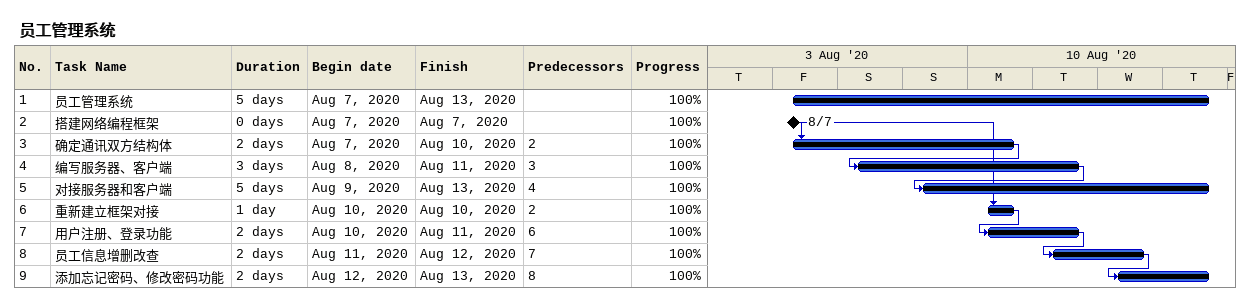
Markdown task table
员工管理系统

| ID | Task | Duration | Start | Finish | Predecessors | % complete |
|---|---|---|---|---|---|---|
| 1 | 员工管理系统 | 5d | 2020-08-07 | 2020-08-13 |  | 100 |
| 2 | 搭建网络编程框架 | 0d | 2020-08-07 | 2020-08-07 |  | 100 |
| 3 | 确定通讯双方结构体 | 2d | 2020-08-07 | 2020-08-10 | 2 | 100 |
| 4 | 编写服务器、客户端 | 3d | 2020-08-08 | 2020-08-11 | 3 | 100 |
| 5 | 对接服务器和客户端 | 5d | 2020-08-09 | 2020-08-13 | 4 | 100 |
| 6 | 重新建立框架对接 | 1d | 2020-08-10 | 2020-08-10 | 2 | 100 |
| 7 | 用户注册、登录功能 | 2d | 2020-08-10 | 2020-08-11 | 6 | 100 |
| 8 | 员工信息增删改查 | 2d | 2020-08-11 | 2020-08-12 | 7 | 100 |
| 9 | 添加忘记密码、修改密码功能 | 2d | 2020-08-12 | 2020-08-13 | 8 | 100 |
